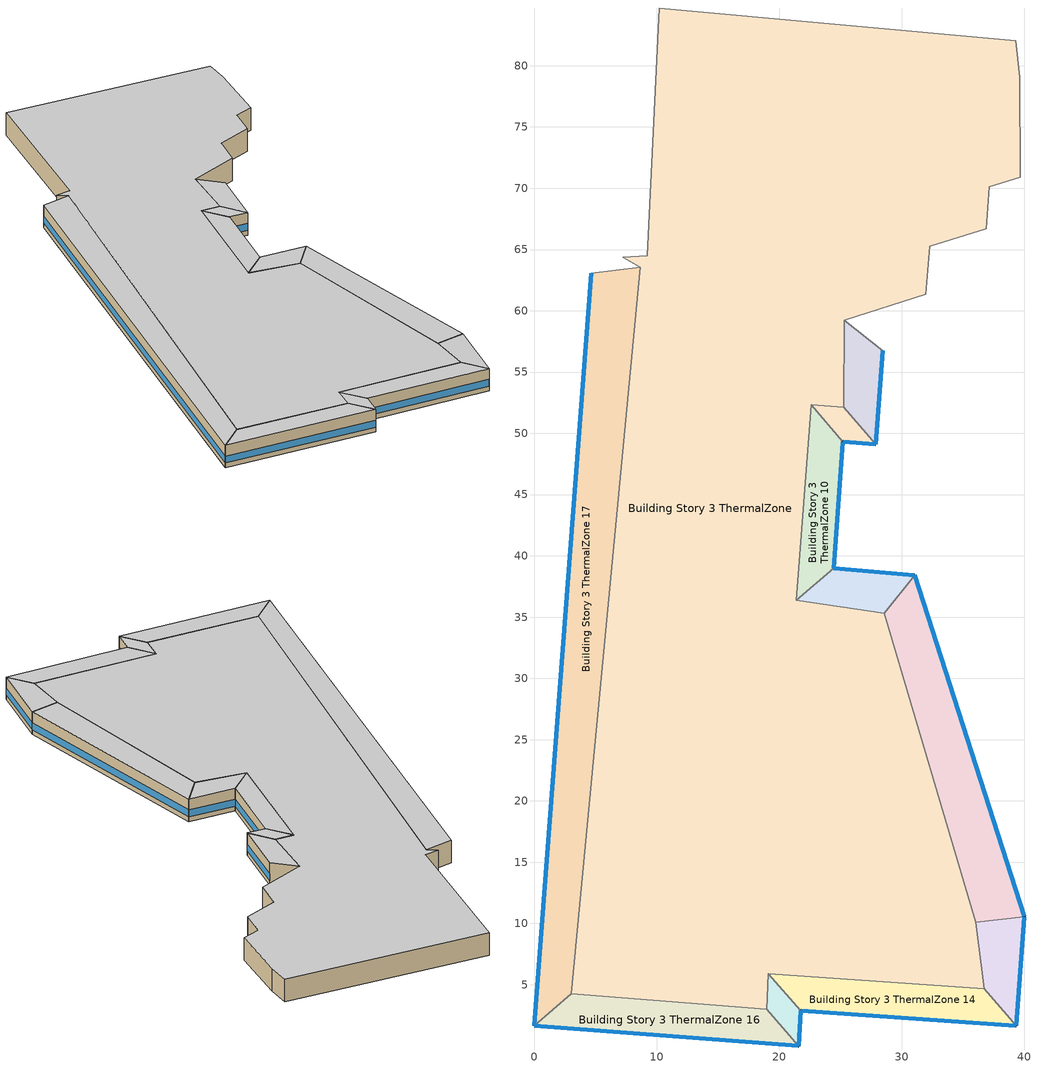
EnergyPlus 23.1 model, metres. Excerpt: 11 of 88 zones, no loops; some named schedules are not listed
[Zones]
Building Story 3 ThermalZone
 floor adiabatic (Typical Interior Ceiling): 39.31,82.04 39.65,79.04 39.66,70.91 37.15,70.13 36.89,66.68 32.3,65.25 31.96,61.36 25.33,59.23 25.29,52.13 22.6,52.35 21.41,36.38 28.58,35.3 36.05,10.08 36.74,4.69 19.13,5.89 18.97,3.01 3.04,4.27 8.66,63.55 7.24,64.37 9.26,64.5 10.23,84.71 z7.2
 wall adiabatic (Typical Interior Wall): 39.65,79.04 39.31,82.04 10.23,84.71 9.26,64.5 7.24,64.37 8.66,63.55 3.04,4.27 18.97,3.01 19.13,5.89 36.74,4.69 36.05,10.08 28.58,35.3 21.41,36.38 22.6,52.35 25.29,52.13 25.33,59.23 31.96,61.36 32.3,65.25 36.89,66.68 37.15,70.13 39.66,70.91 39.65,79.04 z7.2:10.8
 ceiling adiabatic (Typical Interior Ceiling): 10.23,84.71 9.26,64.5 7.24,64.37 8.66,63.55 3.04,4.27 18.97,3.01 19.13,5.89 36.74,4.69 36.05,10.08 28.58,35.3 21.41,36.38 22.6,52.35 25.29,52.13 25.33,59.23 31.96,61.36 32.3,65.25 36.89,66.68 37.15,70.13 39.66,70.91 39.65,79.04 39.31,82.04 z10.8
Building Story 3 ThermalZone 10
 floor adiabatic (Typical Interior Ceiling): 25.2,49.31 24.45,38.98 21.41,36.38 22.6,52.35 z7.2
 wall outside (Typical Insulated Steel Framed Exterior Wall R-12.99): 24.45,38.98 25.2,49.31 z7.2:10.8
 wall adiabatic (Typical Interior Wall): 25.2,49.31 22.6,52.35 21.41,36.38 24.45,38.98 z7.2:10.8
 window (U 0.55 SHGC 0.25): 24.45,39.01 25.2,49.29 z7.96:9.05
 ceiling adiabatic (Typical Interior Ceiling): 22.6,52.35 21.41,36.38 24.45,38.98 25.2,49.31 z10.8
Building Story 3 ThermalZone 11
 floor adiabatic (Typical Interior Ceiling): 24.45,38.98 31.07,38.43 28.58,35.3 21.41,36.38 z7.2
 wall outside (Typical Insulated Steel Framed Exterior Wall R-12.99): 31.07,38.43 24.45,38.98 z7.2:10.8
 wall adiabatic (Typical Interior Wall): 24.45,38.98 21.41,36.38 28.58,35.3 31.07,38.43 z7.2:10.8
 window (U 0.55 SHGC 0.25): 31.04,38.43 24.48,38.98 z7.96:9.05
 ceiling adiabatic (Typical Interior Ceiling): 21.41,36.38 28.58,35.3 31.07,38.43 24.45,38.98 z10.8
Building Story 3 ThermalZone 12
 floor adiabatic (Typical Interior Ceiling): 31.07,38.43 40.03,10.55 36.05,10.08 28.58,35.3 z7.2
 wall outside (Typical Insulated Steel Framed Exterior Wall R-12.99): 40.03,10.55 31.07,38.43 z7.2:10.8
 wall adiabatic (Typical Interior Wall): 31.07,38.43 28.58,35.3 36.05,10.08 40.03,10.55 z7.2:10.8
 window (U 0.55 SHGC 0.25): 40.02,10.57 31.07,38.4 z7.96:9.04
 ceiling adiabatic (Typical Interior Ceiling): 28.58,35.3 36.05,10.08 40.03,10.55 31.07,38.43 z10.8
Building Story 3 ThermalZone 13
 floor adiabatic (Typical Interior Ceiling): 40.03,10.55 39.36,1.67 36.74,4.69 36.05,10.08 z7.2
 wall outside (Typical Insulated Steel Framed Exterior Wall R-12.99): 39.36,1.67 40.03,10.55 z7.2:10.8
 wall adiabatic (Typical Interior Wall): 40.03,10.55 36.05,10.08 36.74,4.69 39.36,1.67 z7.2:10.8
 window (U 0.55 SHGC 0.25): 39.36,1.69 40.02,10.53 z7.96:9.05
 ceiling adiabatic (Typical Interior Ceiling): 36.05,10.08 36.74,4.69 39.36,1.67 40.03,10.55 z10.8
Building Story 3 ThermalZone 14
 floor adiabatic (Typical Interior Ceiling): 39.36,1.67 21.77,2.89 19.13,5.89 36.74,4.69 z7.2
 wall outside (Typical Insulated Steel Framed Exterior Wall R-12.99): 21.77,2.89 39.36,1.67 z7.2:10.8
 wall adiabatic (Typical Interior Wall): 39.36,1.67 36.74,4.69 19.13,5.89 21.77,2.89 z7.2:10.8
 window (U 0.55 SHGC 0.25): 21.8,2.89 39.33,1.67 z7.96:9.05
 ceiling adiabatic (Typical Interior Ceiling): 36.74,4.69 19.13,5.89 21.77,2.89 39.36,1.67 z10.8
Building Story 3 ThermalZone 15
 floor adiabatic (Typical Interior Ceiling): 21.77,2.89 21.6,0 18.97,3.01 19.13,5.89 z7.2
 wall outside (Typical Insulated Steel Framed Exterior Wall R-12.99): 21.6,0 21.77,2.89 z7.2:10.8
 wall adiabatic (Typical Interior Wall): 21.77,2.89 19.13,5.89 18.97,3.01 21.6,0 z7.2:10.8
 window (U 0.55 SHGC 0.25): 21.61,0.03 21.77,2.86 z7.96:9.06
 ceiling adiabatic (Typical Interior Ceiling): 19.13,5.89 18.97,3.01 21.6,0 21.77,2.89 z10.8
Building Story 3 ThermalZone 16
 floor adiabatic (Typical Interior Ceiling): 21.6,0 0,1.67 3.04,4.27 18.97,3.01 z7.2
 wall outside (Typical Insulated Steel Framed Exterior Wall R-12.99): 0,1.67 21.6,0 z7.2:10.8
 wall adiabatic (Typical Interior Wall): 21.6,0 18.97,3.01 3.04,4.27 0,1.67 z7.2:10.8
 window (U 0.55 SHGC 0.25): 0.03,1.66 21.58,0 z7.96:9.04
 ceiling adiabatic (Typical Interior Ceiling): 18.97,3.01 3.04,4.27 0,1.67 21.6,0 z10.8
Building Story 3 ThermalZone 17
 floor adiabatic (Typical Interior Ceiling): 0,1.67 4.69,63.08 8.66,63.55 3.04,4.27 z7.2
 wall outside (Typical Insulated Steel Framed Exterior Wall R-12.99): 4.69,63.08 0,1.67 z7.2:10.8
 wall adiabatic (Typical Interior Wall): 0,1.67 3.04,4.27 8.66,63.55 4.69,63.08 z7.2:10.8
 window (U 0.55 SHGC 0.25): 4.69,63.06 0,1.69 z7.96:9.04
 ceiling adiabatic (Typical Interior Ceiling): 3.04,4.27 8.66,63.55 4.69,63.08 0,1.67 z10.8
Building Story 3 ThermalZone 8
 floor adiabatic (Typical Interior Ceiling): 28.47,56.75 27.88,49.09 25.29,52.13 25.33,59.23 z7.2
 wall outside (Typical Insulated Steel Framed Exterior Wall R-12.99): 27.88,49.09 28.47,56.75 z7.2:10.8
 wall adiabatic (Typical Interior Wall): 28.47,56.75 25.33,59.23 25.29,52.13 27.88,49.09 z7.2:10.8
 window (U 0.55 SHGC 0.25): 27.89,49.11 28.47,56.73 z7.96:9.05
 ceiling adiabatic (Typical Interior Ceiling): 25.33,59.23 25.29,52.13 27.88,49.09 28.47,56.75 z10.8
Building Story 3 ThermalZone 9
 floor adiabatic (Typical Interior Ceiling): 27.88,49.09 25.2,49.31 22.6,52.35 25.29,52.13 z7.2
 wall outside (Typical Insulated Steel Framed Exterior Wall R-12.99): 25.2,49.31 27.88,49.09 z7.2:10.8
 wall adiabatic (Typical Interior Wall): 27.88,49.09 25.29,52.13 22.6,52.35 25.2,49.31 z7.2:10.8
 window (U 0.55 SHGC 0.25): 25.23,49.31 27.86,49.09 z7.96:9.06
 ceiling adiabatic (Typical Interior Ceiling): 25.29,52.13 22.6,52.35 25.2,49.31 27.88,49.09 z10.8
[Building]
bld_12: Terrain=City
[Site:Location]
Jack Northrop Fld H_CA_USA: Latitude {deg}=41.31356; Longitude {deg}=-105.585; Time Zone {hr}=-8; Elevation {m}=21
[Site:GroundTemperature:FCfactorMethod]
18.8, 14.3, 13.6, 13.2, 13.3, 12.6, 15.3, 15.6, 17.7, 19.4, 19.7, 18.5
[Site:WaterMainsTemperature]
Calculation Method=Correlation; Annual Average Outdoor Air Temperature {C}=8.96667; Maximum Difference In Monthly Average Outdoor Air Temperatures {deltaC}=26.2
[SizingPeriod:DesignDay] Day of Month=21; Dry-Bulb Temperature Range Modifier Type=DefaultMultipliers; Humidity Condition Type=Wetbulb; Barometric Pressure {Pa}=98769; Rain Indicator=No; Snow Indicator=No; Daylight Saving Time Indicator=No; Begin Environment Reset Mode=FullResetAtBeginEnvironment
Name | Month | Day Type | Maximum Dry-Bulb Temperature {C} | Daily Dry-Bulb Temperature Range {deltaC} | Wetbulb or DewPoint at Maximum Dry-Bulb {C} | Wind Speed {m/s} | Wind Direction {deg} | Solar Model Indicator | ASHRAE Clear Sky Optical Depth for Beam Irradiance (taub) | ASHRAE Clear Sky Optical Depth for Diffuse Irradiance (taud) | Sky Clearness
Buffalo Niagara Intl Ap Ann Clg .4% Condns DB=>MWB 1 | 7 | SummerDesignDay | 30.3 | 9.3 | 21.8 | 5.7 | 240 | ASHRAETau | 0.462 | 2.001
Buffalo Niagara Intl Ap Ann Clg .4% Condns WB=>MDB 1 | 7 | SummerDesignDay | 27.8 | 9.3 | 23.8 | 5.7 | 240 | ASHRAETau | 0.462 | 2.001
Buffalo Niagara Intl Ap Ann Htg 99.6% Condns DB 1 | 1 | WinterDesignDay | -16.3 | 0 | -16.3 | 5.1 | 270 | ASHRAEClearSky |  |  | 0
[Material] Thermal Absorptance=0.9; Solar Absorptance=0.7
Name | Roughness | Thickness {m} | Conductivity {W/m-K} | Density {kg/m3} | Specific Heat {J/kg-K} | Visible Absorptance
100mm Normalweight concrete floor | MediumRough | 0.1016 | 2.31045 | 2322 | 832.557 | 0.7
25mm Stucco | Smooth | 0.0254 | 0.72 | 1856 | 840 | 0.7
5/8 in. Gypsum Board | MediumSmooth | 0.0159 | 0.16 | 800 | 1090 | 0.7
G01 13mm gypsum board | Smooth | 0.0127 | 0.160031 | 800.001 | 1090.73 | 0.5
Std Wood 6inch 1; Std Wood 6inch 2 | MediumSmooth | 0.15 | 0.12 | 540 | 1210 | 0.7
[Material:NoMass] Roughness=Smooth; Thermal Absorptance=0.9; Solar Absorptance=0.7
Name | Thermal Resistance {m2-K/W} | Visible Absorptance
CP02 CARPET PAD | 0.21648 | 0.8
Typical Insulation R-10.81 | 1.90342 | 0.7
[WindowMaterial:Gas]
Gap_1_W_0_0032: Gas Type=Air; Thickness {m}=0.0032
[WindowMaterial:Glazing] Optical Data Type=SpectralAverage; Infrared Transmittance at Normal Incidence=0; Back Side Infrared Hemispherical Emissivity=0.84; Conductivity {W/m-K}=1; Dirt Correction Factor for Solar and Visible Transmittance=1; Solar Diffusing=No
Name | Thickness {m} | Solar Transmittance at Normal Incidence | Front Side Solar Reflectance at Normal Incidence | Back Side Solar Reflectance at Normal Incidence | Visible Transmittance at Normal Incidence | Front Side Visible Reflectance at Normal Incidence | Back Side Visible Reflectance at Normal Incidence | Front Side Infrared Hemispherical Emissivity
Glass_2022F_LayerAvg | 0.0039 | 0.355897 | 0.394095 | 0.265645 | 0.677694 | 0.042734 | 0.05547 | 0.046
Glass_2175_LayerAvg | 0.0086 | 0.167758 | 0.217606 | 0.437978 | 0.416044 | 0.078729 | 0.10654 | 0.84
[Construction]
InteriorFurnishings 1: Std Wood 6inch 1
InteriorFurnishings 2: Std Wood 6inch 2
Typical Insulated Steel Framed Exterior Wall R-12.99: 25mm Stucco, 5/8 in. Gypsum Board, Typical Insulation R-10.81, 5/8 in. Gypsum Board
Typical Interior Ceiling: CP02 CARPET PAD, 100mm Normalweight concrete floor
Typical Interior Wall: G01 13mm gypsum board, G01 13mm gypsum board
U 0.55 SHGC 0.25: Glass_2175_LayerAvg, Gap_1_W_0_0032, Glass_2022F_LayerAvg
[Zone] Multiplier=1; Part of Total Floor Area=Yes
Building Story 3 ThermalZone; Building Story 3 ThermalZone 10; Building Story 3 ThermalZone 11; Building Story 3 ThermalZone 12; Building Story 3 ThermalZone 13; Building Story 3 ThermalZone 14; Building Story 3 ThermalZone 15; Building Story 3 ThermalZone 16; Building Story 3 ThermalZone 17; Building Story 3 ThermalZone 8; Building Story 3 ThermalZone 9
[Space] Space Type=Story Mid2 Blended Space Type
Name | Zone
Building Story 3 Space | Building Story 3 ThermalZone
Building Story 3 Space 10 | Building Story 3 ThermalZone 10
Building Story 3 Space 11 | Building Story 3 ThermalZone 11
Building Story 3 Space 12 | Building Story 3 ThermalZone 12
Building Story 3 Space 13 | Building Story 3 ThermalZone 13
Building Story 3 Space 14 | Building Story 3 ThermalZone 14
Building Story 3 Space 15 | Building Story 3 ThermalZone 15
Building Story 3 Space 16 | Building Story 3 ThermalZone 16
Building Story 3 Space 17 | Building Story 3 ThermalZone 17
Building Story 3 Space 8 | Building Story 3 ThermalZone 8
Building Story 3 Space 9 | Building Story 3 ThermalZone 9
[SpaceList]
Story Mid2 Blended Space Type: Building Story 3 Space 5, Building Story 3 Space 9, Building Story 3 Space 16, Building Story 3 Space 17, Building Story 3 Space 18, Building Story 3 Space 14, Building Story 3 Space 20, Building Story 3 Space 1, Building Story 3 Space 7, Building Story 3 Space 11, Building Story 3 Space 12, Building Story 3 Space 4, Building Story 3 Space 6, Building Story 3 Space 21, Building Story 3 Space 15, Building Story 3 Space 8, Building Story 3 Space 13, Building Story 3 Space 10, Building Story 3 Space 3, Building Story 3 Space 2, Building Story 3 Space, Building Story 3 Space 19
[InternalMass]
Name | Construction | Zone or ZoneList | Space or SpaceList | Surface Area {m2}
Building Story 3 Space 9 Office WholeBuilding - Lg Office A  - Story Mid2 Mass; Building Story 3 Space 9 Office WholeBuilding - Lg Office C  - Story Mid2 Mass | InteriorFurnishings 1 | Building Story 3 ThermalZone 9 | Building Story 3 Space 9 | 0.789568
Building Story 3 Space 16 Office WholeBuilding - Lg Office A  - Story Mid2 Mass; Building Story 3 Space 16 Office WholeBuilding - Lg Office C  - Story Mid2 Mass | InteriorFurnishings 1 | Building Story 3 ThermalZone 16 | Building Story 3 Space 16 | 5.5155
Building Story 3 Space 17 Office WholeBuilding - Lg Office A  - Story Mid2 Mass; Building Story 3 Space 17 Office WholeBuilding - Lg Office C  - Story Mid2 Mass | InteriorFurnishings 1 | Building Story 3 ThermalZone 17 | Building Story 3 Space 17 | 21.1814
Building Story 3 Space 14 Office WholeBuilding - Lg Office A  - Story Mid2 Mass; Building Story 3 Space 14 Office WholeBuilding - Lg Office C  - Story Mid2 Mass | InteriorFurnishings 1 | Building Story 3 ThermalZone 14 | Building Story 3 Space 14 | 5.18782
Building Story 3 Space 11 Office WholeBuilding - Lg Office A  - Story Mid2 Mass; Building Story 3 Space 11 Office WholeBuilding - Lg Office C  - Story Mid2 Mass | InteriorFurnishings 1 | Building Story 3 ThermalZone 11 | Building Story 3 Space 11 | 2.29045
Building Story 3 Space 12 Office WholeBuilding - Lg Office A  - Story Mid2 Mass; Building Story 3 Space 12 Office WholeBuilding - Lg Office C  - Story Mid2 Mass | InteriorFurnishings 1 | Building Story 3 ThermalZone 12 | Building Story 3 Space 12 | 10.4644
Building Story 3 Space 15 Office WholeBuilding - Lg Office A  - Story Mid2 Mass; Building Story 3 Space 15 Office WholeBuilding - Lg Office C  - Story Mid2 Mass | InteriorFurnishings 1 | Building Story 3 ThermalZone 15 | Building Story 3 Space 15 | 0.841613
Building Story 3 Space 8 Office WholeBuilding - Lg Office A  - Story Mid2 Mass; Building Story 3 Space 8 Office WholeBuilding - Lg Office C  - Story Mid2 Mass | InteriorFurnishings 1 | Building Story 3 ThermalZone 8 | Building Story 3 Space 8 | 2.292
Building Story 3 Space 13 Office WholeBuilding - Lg Office A  - Story Mid2 Mass; Building Story 3 Space 13 Office WholeBuilding - Lg Office C  - Story Mid2 Mass | InteriorFurnishings 1 | Building Story 3 ThermalZone 13 | Building Story 3 Space 13 | 2.44557
Building Story 3 Space 10 Office WholeBuilding - Lg Office A  - Story Mid2 Mass; Building Story 3 Space 10 Office WholeBuilding - Lg Office C  - Story Mid2 Mass | InteriorFurnishings 1 | Building Story 3 ThermalZone 10 | Building Story 3 Space 10 | 3.88116
Building Story 3 Space Office WholeBuilding - Lg Office A  - Story Mid2 Mass; Building Story 3 Space Office WholeBuilding - Lg Office C  - Story Mid2 Mass | InteriorFurnishings 1 | Building Story 3 ThermalZone | Building Story 3 Space | 199.819
Building Story 3 Space 9 Office WholeBuilding - Lg Office A end_a - Story Mid2 Mass; Building Story 3 Space 9 Office WholeBuilding - Lg Office C end_a - Story Mid2 Mass | InteriorFurnishings 1 | Building Story 3 ThermalZone 9 | Building Story 3 Space 9 | 0.115641
Building Story 3 Space 16 Office WholeBuilding - Lg Office A end_a - Story Mid2 Mass; Building Story 3 Space 16 Office WholeBuilding - Lg Office C end_a - Story Mid2 Mass | InteriorFurnishings 1 | Building Story 3 ThermalZone 16 | Building Story 3 Space 16 | 0.807808
Building Story 3 Space 17 Office WholeBuilding - Lg Office A end_a - Story Mid2 Mass; Building Story 3 Space 17 Office WholeBuilding - Lg Office C end_a - Story Mid2 Mass | InteriorFurnishings 1 | Building Story 3 ThermalZone 17 | Building Story 3 Space 17 | 3.10225
Building Story 3 Space 14 Office WholeBuilding - Lg Office A end_a - Story Mid2 Mass; Building Story 3 Space 14 Office WholeBuilding - Lg Office C end_a - Story Mid2 Mass | InteriorFurnishings 1 | Building Story 3 ThermalZone 14 | Building Story 3 Space 14 | 0.759816
Building Story 3 Space 11 Office WholeBuilding - Lg Office A end_a - Story Mid2 Mass; Building Story 3 Space 11 Office WholeBuilding - Lg Office C end_a - Story Mid2 Mass | InteriorFurnishings 1 | Building Story 3 ThermalZone 11 | Building Story 3 Space 11 | 0.335462
Building Story 3 Space 12 Office WholeBuilding - Lg Office A end_a - Story Mid2 Mass; Building Story 3 Space 12 Office WholeBuilding - Lg Office C end_a - Story Mid2 Mass | InteriorFurnishings 1 | Building Story 3 ThermalZone 12 | Building Story 3 Space 12 | 1.53263
Building Story 3 Space 15 Office WholeBuilding - Lg Office A end_a - Story Mid2 Mass; Building Story 3 Space 15 Office WholeBuilding - Lg Office C end_a - Story Mid2 Mass | InteriorFurnishings 1 | Building Story 3 ThermalZone 15 | Building Story 3 Space 15 | 0.123264
Building Story 3 Space 8 Office WholeBuilding - Lg Office A end_a - Story Mid2 Mass; Building Story 3 Space 8 Office WholeBuilding - Lg Office C end_a - Story Mid2 Mass | InteriorFurnishings 1 | Building Story 3 ThermalZone 8 | Building Story 3 Space 8 | 0.335689
Building Story 3 Space 13 Office WholeBuilding - Lg Office A end_a - Story Mid2 Mass; Building Story 3 Space 13 Office WholeBuilding - Lg Office C end_a - Story Mid2 Mass | InteriorFurnishings 1 | Building Story 3 ThermalZone 13 | Building Story 3 Space 13 | 0.358182
Building Story 3 Space 10 Office WholeBuilding - Lg Office A end_a - Story Mid2 Mass; Building Story 3 Space 10 Office WholeBuilding - Lg Office C end_a - Story Mid2 Mass | InteriorFurnishings 1 | Building Story 3 ThermalZone 10 | Building Story 3 Space 10 | 0.56844
Building Story 3 Space Office WholeBuilding - Lg Office A end_a - Story Mid2 Mass; Building Story 3 Space Office WholeBuilding - Lg Office C end_a - Story Mid2 Mass | InteriorFurnishings 1 | Building Story 3 ThermalZone | Building Story 3 Space | 29.2657
Building Story 3 Space 9 Office WholeBuilding - Lg Office B  - Story Mid2 Mass | InteriorFurnishings 1 | Building Story 3 ThermalZone 9 | Building Story 3 Space 9 | 5.80606
Building Story 3 Space 16 Office WholeBuilding - Lg Office B  - Story Mid2 Mass | InteriorFurnishings 1 | Building Story 3 ThermalZone 16 | Building Story 3 Space 16 | 40.5581
Building Story 3 Space 17 Office WholeBuilding - Lg Office B  - Story Mid2 Mass | InteriorFurnishings 1 | Building Story 3 ThermalZone 17 | Building Story 3 Space 17 | 155.757
Building Story 3 Space 14 Office WholeBuilding - Lg Office B  - Story Mid2 Mass | InteriorFurnishings 1 | Building Story 3 ThermalZone 14 | Building Story 3 Space 14 | 38.1485
Building Story 3 Space 11 Office WholeBuilding - Lg Office B  - Story Mid2 Mass | InteriorFurnishings 1 | Building Story 3 ThermalZone 11 | Building Story 3 Space 11 | 16.8427
Building Story 3 Space 12 Office WholeBuilding - Lg Office B  - Story Mid2 Mass | InteriorFurnishings 1 | Building Story 3 ThermalZone 12 | Building Story 3 Space 12 | 76.9496
Building Story 3 Space 15 Office WholeBuilding - Lg Office B  - Story Mid2 Mass | InteriorFurnishings 1 | Building Story 3 ThermalZone 15 | Building Story 3 Space 15 | 6.18878
Building Story 3 Space 8 Office WholeBuilding - Lg Office B  - Story Mid2 Mass | InteriorFurnishings 1 | Building Story 3 ThermalZone 8 | Building Story 3 Space 8 | 16.8541
Building Story 3 Space 13 Office WholeBuilding - Lg Office B  - Story Mid2 Mass | InteriorFurnishings 1 | Building Story 3 ThermalZone 13 | Building Story 3 Space 13 | 17.9834
Building Story 3 Space 10 Office WholeBuilding - Lg Office B  - Story Mid2 Mass | InteriorFurnishings 1 | Building Story 3 ThermalZone 10 | Building Story 3 Space 10 | 28.54
Building Story 3 Space Office WholeBuilding - Lg Office B  - Story Mid2 Mass | InteriorFurnishings 1 | Building Story 3 ThermalZone | Building Story 3 Space | 1469.36
Building Story 3 Space 9 Office WholeBuilding - Lg Office B end_a - Story Mid2 Mass | InteriorFurnishings 1 | Building Story 3 ThermalZone 9 | Building Story 3 Space 9 | 0.850365
Building Story 3 Space 16 Office WholeBuilding - Lg Office B end_a - Story Mid2 Mass | InteriorFurnishings 1 | Building Story 3 ThermalZone 16 | Building Story 3 Space 16 | 5.9402
Building Story 3 Space 17 Office WholeBuilding - Lg Office B end_a - Story Mid2 Mass | InteriorFurnishings 1 | Building Story 3 ThermalZone 17 | Building Story 3 Space 17 | 22.8123
Building Story 3 Space 14 Office WholeBuilding - Lg Office B end_a - Story Mid2 Mass | InteriorFurnishings 1 | Building Story 3 ThermalZone 14 | Building Story 3 Space 14 | 5.58728
Building Story 3 Space 11 Office WholeBuilding - Lg Office B end_a - Story Mid2 Mass | InteriorFurnishings 1 | Building Story 3 ThermalZone 11 | Building Story 3 Space 11 | 2.46681
Building Story 3 Space 12 Office WholeBuilding - Lg Office B end_a - Story Mid2 Mass | InteriorFurnishings 1 | Building Story 3 ThermalZone 12 | Building Story 3 Space 12 | 11.2702
Building Story 3 Space 15 Office WholeBuilding - Lg Office B end_a - Story Mid2 Mass | InteriorFurnishings 1 | Building Story 3 ThermalZone 15 | Building Story 3 Space 15 | 0.906418
Building Story 3 Space 8 Office WholeBuilding - Lg Office B end_a - Story Mid2 Mass | InteriorFurnishings 1 | Building Story 3 ThermalZone 8 | Building Story 3 Space 8 | 2.46848
Building Story 3 Space 13 Office WholeBuilding - Lg Office B end_a - Story Mid2 Mass | InteriorFurnishings 1 | Building Story 3 ThermalZone 13 | Building Story 3 Space 13 | 2.63388
Building Story 3 Space 10 Office WholeBuilding - Lg Office B end_a - Story Mid2 Mass | InteriorFurnishings 1 | Building Story 3 ThermalZone 10 | Building Story 3 Space 10 | 4.18001
Building Story 3 Space Office WholeBuilding - Lg Office B end_a - Story Mid2 Mass | InteriorFurnishings 1 | Building Story 3 ThermalZone | Building Story 3 Space | 215.205
Building Story 3 Space 9 SecondarySchool Classroom A  - Story Mid2 Mass; Building Story 3 Space 9 SecondarySchool Classroom C  - Story Mid2 Mass | InteriorFurnishings 1 | Building Story 3 ThermalZone 9 | Building Story 3 Space 9 | 1.65019
Building Story 3 Space 16 SecondarySchool Classroom A  - Story Mid2 Mass; Building Story 3 Space 16 SecondarySchool Classroom C  - Story Mid2 Mass | InteriorFurnishings 1 | Building Story 3 ThermalZone 16 | Building Story 3 Space 16 | 11.5273
Building Story 3 Space 17 SecondarySchool Classroom A  - Story Mid2 Mass; Building Story 3 Space 17 SecondarySchool Classroom C  - Story Mid2 Mass | InteriorFurnishings 1 | Building Story 3 ThermalZone 17 | Building Story 3 Space 17 | 44.2688
Building Story 3 Space 14 SecondarySchool Classroom A  - Story Mid2 Mass; Building Story 3 Space 14 SecondarySchool Classroom C  - Story Mid2 Mass | InteriorFurnishings 1 | Building Story 3 ThermalZone 14 | Building Story 3 Space 14 | 10.8425
Building Story 3 Space 11 SecondarySchool Classroom A  - Story Mid2 Mass; Building Story 3 Space 11 SecondarySchool Classroom C  - Story Mid2 Mass | InteriorFurnishings 1 | Building Story 3 ThermalZone 11 | Building Story 3 Space 11 | 4.78701
Building Story 3 Space 12 SecondarySchool Classroom A  - Story Mid2 Mass; Building Story 3 Space 12 SecondarySchool Classroom C  - Story Mid2 Mass | InteriorFurnishings 1 | Building Story 3 ThermalZone 12 | Building Story 3 Space 12 | 21.8705
Building Story 3 Space 15 SecondarySchool Classroom A  - Story Mid2 Mass; Building Story 3 Space 15 SecondarySchool Classroom C  - Story Mid2 Mass | InteriorFurnishings 1 | Building Story 3 ThermalZone 15 | Building Story 3 Space 15 | 1.75896
Building Story 3 Space 8 SecondarySchool Classroom A  - Story Mid2 Mass; Building Story 3 Space 8 SecondarySchool Classroom C  - Story Mid2 Mass | InteriorFurnishings 1 | Building Story 3 ThermalZone 8 | Building Story 3 Space 8 | 4.79025
Building Story 3 Space 13 SecondarySchool Classroom A  - Story Mid2 Mass; Building Story 3 Space 13 SecondarySchool Classroom C  - Story Mid2 Mass | InteriorFurnishings 1 | Building Story 3 ThermalZone 13 | Building Story 3 Space 13 | 5.11121
Building Story 3 Space 10 SecondarySchool Classroom A  - Story Mid2 Mass; Building Story 3 Space 10 SecondarySchool Classroom C  - Story Mid2 Mass | InteriorFurnishings 1 | Building Story 3 ThermalZone 10 | Building Story 3 Space 10 | 8.11157
Building Story 3 Space SecondarySchool Classroom A  - Story Mid2 Mass; Building Story 3 Space SecondarySchool Classroom C  - Story Mid2 Mass | InteriorFurnishings 1 | Building Story 3 ThermalZone | Building Story 3 Space | 417.619
Building Story 3 Space 9 SecondarySchool Classroom A end_b - Story Mid2 Mass; Building Story 3 Space 9 SecondarySchool Classroom C end_b - Story Mid2 Mass | InteriorFurnishings 1 | Building Story 3 ThermalZone 9 | Building Story 3 Space 9 | 0.317193
Building Story 3 Space 16 SecondarySchool Classroom A end_b - Story Mid2 Mass; Building Story 3 Space 16 SecondarySchool Classroom C end_b - Story Mid2 Mass | InteriorFurnishings 1 | Building Story 3 ThermalZone 16 | Building Story 3 Space 16 | 2.21574
Building Story 3 Space 17 SecondarySchool Classroom A end_b - Story Mid2 Mass; Building Story 3 Space 17 SecondarySchool Classroom C end_b - Story Mid2 Mass | InteriorFurnishings 1 | Building Story 3 ThermalZone 17 | Building Story 3 Space 17 | 8.50918
Building Story 3 Space 14 SecondarySchool Classroom A end_b - Story Mid2 Mass; Building Story 3 Space 14 SecondarySchool Classroom C end_b - Story Mid2 Mass | InteriorFurnishings 1 | Building Story 3 ThermalZone 14 | Building Story 3 Space 14 | 2.0841
Building Story 3 Space 11 SecondarySchool Classroom A end_b - Story Mid2 Mass; Building Story 3 Space 11 SecondarySchool Classroom C end_b - Story Mid2 Mass | InteriorFurnishings 1 | Building Story 3 ThermalZone 11 | Building Story 3 Space 11 | 0.92014
Building Story 3 Space 12 SecondarySchool Classroom A end_b - Story Mid2 Mass; Building Story 3 Space 12 SecondarySchool Classroom C end_b - Story Mid2 Mass | InteriorFurnishings 1 | Building Story 3 ThermalZone 12 | Building Story 3 Space 12 | 4.20386
Building Story 3 Space 15 SecondarySchool Classroom A end_b - Story Mid2 Mass; Building Story 3 Space 15 SecondarySchool Classroom C end_b - Story Mid2 Mass | InteriorFurnishings 1 | Building Story 3 ThermalZone 15 | Building Story 3 Space 15 | 0.338101
Building Story 3 Space 8 SecondarySchool Classroom A end_b - Story Mid2 Mass; Building Story 3 Space 8 SecondarySchool Classroom C end_b - Story Mid2 Mass | InteriorFurnishings 1 | Building Story 3 ThermalZone 8 | Building Story 3 Space 8 | 0.920764
Building Story 3 Space 13 SecondarySchool Classroom A end_b - Story Mid2 Mass; Building Story 3 Space 13 SecondarySchool Classroom C end_b - Story Mid2 Mass | InteriorFurnishings 1 | Building Story 3 ThermalZone 13 | Building Story 3 Space 13 | 0.982458
Building Story 3 Space 10 SecondarySchool Classroom A end_b - Story Mid2 Mass; Building Story 3 Space 10 SecondarySchool Classroom C end_b - Story Mid2 Mass | InteriorFurnishings 1 | Building Story 3 ThermalZone 10 | Building Story 3 Space 10 | 1.55918
Building Story 3 Space SecondarySchool Classroom A end_b - Story Mid2 Mass; Building Story 3 Space SecondarySchool Classroom C end_b - Story Mid2 Mass | InteriorFurnishings 1 | Building Story 3 ThermalZone | Building Story 3 Space | 80.2731
Building Story 3 Space 9 SecondarySchool Corridor B  - Story Mid2 Mass | InteriorFurnishings 1 | Building Story 3 ThermalZone 9 | Building Story 3 Space 9 | 2.32687
Building Story 3 Space 16 SecondarySchool Corridor B  - Story Mid2 Mass | InteriorFurnishings 1 | Building Story 3 ThermalZone 16 | Building Story 3 Space 16 | 16.2543
Building Story 3 Space 17 SecondarySchool Corridor B  - Story Mid2 Mass | InteriorFurnishings 1 | Building Story 3 ThermalZone 17 | Building Story 3 Space 17 | 62.4218
Building Story 3 Space 14 SecondarySchool Corridor B  - Story Mid2 Mass | InteriorFurnishings 1 | Building Story 3 ThermalZone 14 | Building Story 3 Space 14 | 15.2886
Building Story 3 Space 11 SecondarySchool Corridor B  - Story Mid2 Mass | InteriorFurnishings 1 | Building Story 3 ThermalZone 11 | Building Story 3 Space 11 | 6.74998
Building Story 3 Space 12 SecondarySchool Corridor B  - Story Mid2 Mass | InteriorFurnishings 1 | Building Story 3 ThermalZone 12 | Building Story 3 Space 12 | 30.8387
Building Story 3 Space 15 SecondarySchool Corridor B  - Story Mid2 Mass | InteriorFurnishings 1 | Building Story 3 ThermalZone 15 | Building Story 3 Space 15 | 2.48025
Building Story 3 Space 8 SecondarySchool Corridor B  - Story Mid2 Mass | InteriorFurnishings 1 | Building Story 3 ThermalZone 8 | Building Story 3 Space 8 | 6.75455
Building Story 3 Space 13 SecondarySchool Corridor B  - Story Mid2 Mass | InteriorFurnishings 1 | Building Story 3 ThermalZone 13 | Building Story 3 Space 13 | 7.20713
Building Story 3 Space 10 SecondarySchool Corridor B  - Story Mid2 Mass | InteriorFurnishings 1 | Building Story 3 ThermalZone 10 | Building Story 3 Space 10 | 11.4378
Building Story 3 Space SecondarySchool Corridor B  - Story Mid2 Mass | InteriorFurnishings 1 | Building Story 3 ThermalZone | Building Story 3 Space | 588.868
Building Story 3 Space 9 SecondarySchool Corridor B end_b - Story Mid2 Mass | InteriorFurnishings 1 | Building Story 3 ThermalZone 9 | Building Story 3 Space 9 | 0.447262
Building Story 3 Space 16 SecondarySchool Corridor B end_b - Story Mid2 Mass | InteriorFurnishings 1 | Building Story 3 ThermalZone 16 | Building Story 3 Space 16 | 3.12433
Building Story 3 Space 17 SecondarySchool Corridor B end_b - Story Mid2 Mass | InteriorFurnishings 1 | Building Story 3 ThermalZone 17 | Building Story 3 Space 17 | 11.9985
Building Story 3 Space 14 SecondarySchool Corridor B end_b - Story Mid2 Mass | InteriorFurnishings 1 | Building Story 3 ThermalZone 14 | Building Story 3 Space 14 | 2.93871
Building Story 3 Space 11 SecondarySchool Corridor B end_b - Story Mid2 Mass | InteriorFurnishings 1 | Building Story 3 ThermalZone 11 | Building Story 3 Space 11 | 1.29745
Building Story 3 Space 12 SecondarySchool Corridor B end_b - Story Mid2 Mass | InteriorFurnishings 1 | Building Story 3 ThermalZone 12 | Building Story 3 Space 12 | 5.9277
Building Story 3 Space 15 SecondarySchool Corridor B end_b - Story Mid2 Mass | InteriorFurnishings 1 | Building Story 3 ThermalZone 15 | Building Story 3 Space 15 | 0.476743
Building Story 3 Space 8 SecondarySchool Corridor B end_b - Story Mid2 Mass | InteriorFurnishings 1 | Building Story 3 ThermalZone 8 | Building Story 3 Space 8 | 1.29833
Building Story 3 Space 13 SecondarySchool Corridor B end_b - Story Mid2 Mass | InteriorFurnishings 1 | Building Story 3 ThermalZone 13 | Building Story 3 Space 13 | 1.38533
Building Story 3 Space 10 SecondarySchool Corridor B end_b - Story Mid2 Mass | InteriorFurnishings 1 | Building Story 3 ThermalZone 10 | Building Story 3 Space 10 | 2.19854
Building Story 3 Space SecondarySchool Corridor B end_b - Story Mid2 Mass | InteriorFurnishings 1 | Building Story 3 ThermalZone | Building Story 3 Space | 113.19
Building Story 3 Space Mass | InteriorFurnishings 2 | Building Story 3 ThermalZone | Building Story 3 Space | 3840.58
Building Story 3 Space 10 Mass | InteriorFurnishings 2 | Building Story 3 ThermalZone 10 | Building Story 3 Space 10 | 74.597
Building Story 3 Space 11 Mass | InteriorFurnishings 2 | Building Story 3 ThermalZone 11 | Building Story 3 Space 11 | 44.0231
Building Story 3 Space 12 Mass | InteriorFurnishings 2 | Building Story 3 ThermalZone 12 | Building Story 3 Space 12 | 201.129
Building Story 3 Space 13 Mass | InteriorFurnishings 2 | Building Story 3 ThermalZone 13 | Building Story 3 Space 13 | 47.0046
Building Story 3 Space 14 Mass | InteriorFurnishings 2 | Building Story 3 ThermalZone 14 | Building Story 3 Space 14 | 99.7115
Building Story 3 Space 15 Mass | InteriorFurnishings 2 | Building Story 3 ThermalZone 15 | Building Story 3 Space 15 | 16.1761
Building Story 3 Space 16 Mass | InteriorFurnishings 2 | Building Story 3 ThermalZone 16 | Building Story 3 Space 16 | 106.01
Building Story 3 Space 17 Mass | InteriorFurnishings 2 | Building Story 3 ThermalZone 17 | Building Story 3 Space 17 | 407.112
Building Story 3 Space 8 Mass | InteriorFurnishings 2 | Building Story 3 ThermalZone 8 | Building Story 3 Space 8 | 44.0529
Building Story 3 Space 9 Mass | InteriorFurnishings 2 | Building Story 3 ThermalZone 9 | Building Story 3 Space 9 | 15.1757
[Lights] Zone or ZoneList or Space or SpaceList=Story Mid2 Blended Space Type; Design Level Calculation Method=Watts/Area; Return Air Fraction=0; Fraction Visible=0.2; Fraction Replaceable=1
Name | Schedule | Watts per Zone Floor Area {W/m2} | Fraction Radiant
Office WholeBuilding - Lg Office Lights 1 | OfficeLarge BLDG_LIGHT_SCH_2013 | 4.92443 | 0.7
SecondarySchool Classroom Lights 2 | SchoolSecondary BLDG_LIGHT_CLASSROOM_SCH_2013 | 3.46067 | 0.37
SecondarySchool Corridor Lights 2 | SchoolSecondary BLDG_LIGHT_CORRIDOR_SCH_2013 | 1.29865 | 0.37
[People] Zone or ZoneList or Space or SpaceList=Story Mid2 Blended Space Type; Number of People Calculation Method=People/Area; Fraction Radiant=0.3; Enable ASHRAE 55 Comfort Warnings=Yes; Mean Radiant Temperature Calculation Type=ZoneAveraged; Work Efficiency Schedule=Work Efficiency Schedule; Clothing Insulation Schedule=Clothing Schedule; Air Velocity Schedule=Air Velocity Schedule; Thermal Comfort Model 1 Type=Fanger
Name | Number of People Schedule | People per Floor Area {person/m2} | Activity Level Schedule
Office WholeBuilding - Lg Office People 1 | OfficeLarge BLDG_OCC_SCH | 0.030027 | OfficeLarge ACTIVITY_SCH
SecondarySchool Classroom People 2 | SchoolSecondary BLDG_OCC_SCH | 0.0976802 | SchoolSecondary ACTIVITY_SCH
[ElectricEquipment] Zone or ZoneList or Space or SpaceList=Story Mid2 Blended Space Type; Design Level Calculation Method=Watts/Area; Fraction Latent=0; Fraction Radiant=0.5; Fraction Lost=0
Name | Schedule | Watts per Zone Floor Area {W/m2}
Office WholeBuilding - Lg Office Elec Equip 1 | OfficeLarge BLDG_EQUIP_SCH | 4.50246
SecondarySchool Classroom Elec Equip 2 | SchoolSecondary BLDG_EQUIP_SCH_2013 | 2.59271
SecondarySchool Corridor Elec Equip 2 | SchoolSecondary BLDG_EQUIP_SCH_2013 | 0.728029
[ZoneInfiltration:DesignFlowRate] Zone or ZoneList or Space or SpaceList=Story Mid2 Blended Space Type; Schedule=Always On Discrete; Design Flow Rate Calculation Method=Flow/ExteriorArea; Constant Term Coefficient=0; Temperature Term Coefficient=0; Velocity Term Coefficient=0.224; Velocity Squared Term Coefficient=0
Name | Flow Rate per Exterior Surface Area {m3/s-m2}
Office WholeBuilding - Lg Office A  - Story Mid2 Infiltration; Office WholeBuilding - Lg Office C  - Story Mid2 Infiltration | 8.31541e-05
Office WholeBuilding - Lg Office A end_a - Story Mid2 Infiltration; Office WholeBuilding - Lg Office C end_a - Story Mid2 Infiltration | 2.43577e-05
Office WholeBuilding - Lg Office B end_a - Story Mid2 Infiltration | 8.95569e-05
SecondarySchool Classroom A  - Story Mid2 Infiltration; SecondarySchool Classroom C  - Story Mid2 Infiltration | 6.33602e-05
SecondarySchool Classroom A end_b - Story Mid2 Infiltration; SecondarySchool Classroom C end_b - Story Mid2 Infiltration | 4.55843e-05
SecondarySchool Corridor B end_b - Story Mid2 Infiltration | 4.71038e-05
[Daylighting:Controls] Lighting Control Type=Stepped; Minimum Input Power Fraction for Continuous or ContinuousOff Dimming Control=0.3; Minimum Light Output Fraction for Continuous or ContinuousOff Dimming Control=0.2; Number of Stepped Control Steps=3; Probability Lighting will be Reset When Needed in Manual Stepped Control=1; Glare Calculation Azimuth Angle of View Direction Clockwise from Zone y-Axis {deg}=-0; Maximum Allowable Discomfort Glare Index=22; Illuminance Setpoint at Reference Point 1 {lux}=377; Illuminance Setpoint at Reference Point 2 {lux}=377
Name | Zone or Space | Glare Calculation Daylighting Reference Point | Daylighting Reference Point 1 | Fraction of Lights Controlled by Reference Point 1 | Daylighting Reference Point 2 | Fraction of Lights Controlled by Reference Point 2
Building Story 3 ThermalZone 10 DaylightingControls | Building Story 3 ThermalZone 10 | Building Story 3 Space 10 Daylt Sensor 1 | Building Story 3 Space 10 Daylt Sensor 1 | 0.395 | Building Story 3 Space 10 Daylt Sensor 2 | 0.102
Building Story 3 ThermalZone 12 DaylightingControls | Building Story 3 ThermalZone 12 | Building Story 3 Space 12 Daylt Sensor 1 | Building Story 3 Space 12 Daylt Sensor 1 | 0.355 | Building Story 3 Space 12 Daylt Sensor 2 | 0.149
Building Story 3 ThermalZone 14 DaylightingControls | Building Story 3 ThermalZone 14 | Building Story 3 Space 14 Daylt Sensor 1 | Building Story 3 Space 14 Daylt Sensor 1 | 0.438 | Building Story 3 Space 14 Daylt Sensor 2 | 0.102
Building Story 3 ThermalZone 16 DaylightingControls | Building Story 3 ThermalZone 16 | Building Story 3 Space 16 Daylt Sensor 1 | Building Story 3 Space 16 Daylt Sensor 1 | 0.469 | Building Story 3 Space 16 Daylt Sensor 2 | 0.099
Building Story 3 ThermalZone 17 DaylightingControls | Building Story 3 ThermalZone 17 | Building Story 3 Space 17 Daylt Sensor 1 | Building Story 3 Space 17 Daylt Sensor 1 | 0.375 | Building Story 3 Space 17 Daylt Sensor 2 | 0.141
[Exterior:Lights] Control Option=AstronomicalClock
Name | Schedule | Design Level {W}
Building Facades | Schedule Ruleset 1 | 1052.27
Main Entries | Schedule Ruleset 2 | 283.459
Other Doors | Schedule Ruleset 2 | 630.697
Parking Areas and Drives | Schedule Ruleset 2 | 11280.9
[Schedule:Day:Interval]
OfficeLarge BLDG_LIGHT_SCH_2013 Wkdy Day: No, 05:00, 0.05, 06:00, 0.1, 07:00, 0.0905601, 08:00, 0.27168, 17:00, 0.815041, 18:00, 0.452801, 20:00, 0.27168, 22:00, 0.18112, 23:00, 0.0905601, 24:00, 0.0452801
OfficeLarge BLDG_LIGHT_SCH_2013 Sat Day: No, 06:00, 0.05, 08:00, 0.0905601, 12:00, 0.27168, 17:00, 0.13584, 19:00, 0.0452801, 24:00, 0.05
OfficeLarge BLDG_LIGHT_SCH_2013 Default: No, 05:00, 0.05, 18:00, 0.0452801, 24:00, 0.05
OfficeLarge BLDG_LIGHT_SCH_2013 Summer Design Day; SchoolSecondary BLDG_LIGHT_CLASSROOM_SCH_2013 Summer Design Day; Clothing Schedule Default Winter Clothes; SchoolSecondary BLDG_LIGHT_CORRIDOR_SCH_2013 Summer Design Day; OfficeLarge BLDG_EQUIP_SCH Summer Design Day: No, 24:00, 1
OfficeLarge BLDG_LIGHT_SCH_2013 Winter Design Day; SchoolSecondary BLDG_LIGHT_CLASSROOM_SCH_2013 Winter Design Day; Work Efficiency Schedule Default; SchoolSecondary BLDG_OCC_SCH Wknd Day; SchoolSecondary BLDG_OCC_SCH Wknd Day 1; SchoolSecondary BLDG_OCC_SCH Default; SchoolSecondary BLDG_OCC_SCH Winter Design Day; SchoolSecondary BLDG_LIGHT_CORRIDOR_SCH_2013 Winter Design Day; OfficeLarge BLDG_OCC_SCH Winter Design Day; OfficeLarge BLDG_EQUIP_SCH Winter Design Day: No, 24:00, 0
SchoolSecondary BLDG_LIGHT_CLASSROOM_SCH_2013 Wkdy Day; SchoolSecondary BLDG_LIGHT_CLASSROOM_SCH_2013 Wkdy Day 2: No, 07:00, 0.1773, 08:00, 0.9, 21:00, 0.598291, 24:00, 0.1773
SchoolSecondary BLDG_LIGHT_CLASSROOM_SCH_2013 Wknd Day; SchoolSecondary BLDG_LIGHT_CLASSROOM_SCH_2013 Wknd Day 1; SchoolSecondary BLDG_LIGHT_CLASSROOM_SCH_2013 Default; SchoolSecondary BLDG_LIGHT_CORRIDOR_SCH_2013 Wknd Day; SchoolSecondary BLDG_LIGHT_CORRIDOR_SCH_2013 Wknd Day 1; SchoolSecondary BLDG_LIGHT_CORRIDOR_SCH_2013 Default: No, 24:00, 0.1773
SchoolSecondary BLDG_LIGHT_CLASSROOM_SCH_2013 Wkdy Day 1: No, 08:00, 0.1773, 20:00, 0.332384, 21:00, 0.117863, 24:00, 0.1773
SchoolSecondary ACTIVITY_SCH Default; SchoolSecondary ACTIVITY_SCH Summer Design Day; SchoolSecondary ACTIVITY_SCH Winter Design Day; OfficeLarge ACTIVITY_SCH Default; OfficeLarge ACTIVITY_SCH Summer Design Day; OfficeLarge ACTIVITY_SCH Winter Design Day: No, 24:00, 120
Air Velocity Schedule Default: No, 24:00, 0.2
SchoolSecondary BLDG_OCC_SCH Wkdy|SmrDsn Day; SchoolSecondary BLDG_OCC_SCH Wkdy|SmrDsn Day 2; SchoolSecondary BLDG_OCC_SCH Summer Design Day: No, 08:00, 0, 16:00, 0.95, 21:00, 0.15, 24:00, 0
SchoolSecondary BLDG_OCC_SCH Wkdy|SmrDsn Day 1: No, 08:00, 0, 21:00, 0.15, 24:00, 0
SchoolSecondary BLDG_EQUIP_SCH_2013 Wkdy Day; SchoolSecondary BLDG_EQUIP_SCH_2013 Wkdy Day 2: No, 08:00, 0.295624, 17:00, 0.90367, 21:00, 0.332931, 24:00, 0.295624
SchoolSecondary BLDG_EQUIP_SCH_2013 Default|Wknd Day; SchoolSecondary BLDG_EQUIP_SCH_2013 Default|Wknd Day 2; SchoolSecondary BLDG_EQUIP_SCH_2013 Default: No, 24:00, 0.295624
SchoolSecondary BLDG_EQUIP_SCH_2013 Wkdy Day 1: No, 08:00, 0.21116, 17:00, 0.475616, 21:00, 0.237808, 24:00, 0.21116
SchoolSecondary BLDG_EQUIP_SCH_2013 Default|Wknd Day 1: No, 24:00, 0.21116
SchoolSecondary BLDG_EQUIP_SCH_2013 Summer Design Day: No, 08:00, 0.35, 17:00, 0.95, 24:00, 0.35
SchoolSecondary BLDG_EQUIP_SCH_2013 Winter Design Day 2: No, 24:00, 0.35
SchoolSecondary BLDG_LIGHT_CORRIDOR_SCH_2013 Wkdy Day; SchoolSecondary BLDG_LIGHT_CORRIDOR_SCH_2013 Wkdy Day 2: No, 07:00, 0.1773, 08:00, 0.9, 21:00, 0.551772, 24:00, 0.1773
SchoolSecondary BLDG_LIGHT_CORRIDOR_SCH_2013 Wkdy Day 1: No, 08:00, 0.1773, 20:00, 0.30654, 21:00, 0.108699, 24:00, 0.1773
OfficeLarge BLDG_OCC_SCH Wkdy Day: No, 06:00, 0, 07:00, 0.1, 08:00, 0.2, 12:00, 0.95, 13:00, 0.5, 17:00, 0.95, 18:00, 0.3, 22:00, 0.1, 24:00, 0.05
OfficeLarge BLDG_OCC_SCH Sat Day: No, 06:00, 0, 08:00, 0.1, 12:00, 0.3, 17:00, 0.1, 19:00, 0.05, 24:00, 0
OfficeLarge BLDG_OCC_SCH Default: No, 06:00, 0, 18:00, 0.05, 24:00, 0
OfficeLarge BLDG_OCC_SCH Summer Design Day: No, 06:00, 0, 22:00, 1, 24:00, 0.05
OfficeLarge BLDG_EQUIP_SCH Wkdy Day: No, 08:00, 0.4, 12:00, 0.9, 13:00, 0.8, 17:00, 0.9, 18:00, 0.5, 24:00, 0.4
OfficeLarge BLDG_EQUIP_SCH Sat Day: No, 06:00, 0.3, 08:00, 0.4, 12:00, 0.5, 17:00, 0.35, 24:00, 0.3
OfficeLarge BLDG_EQUIP_SCH Default: No, 24:00, 0.3
Schedule Day 103: No, 06:00, 0, 24:00, 1
Schedule Day 104: No, 06:00, 0.7, 24:00, 1
[Schedule:Week:Daily]
OfficeLarge BLDG_LIGHT_SCH_2013 Week Rule - Jan1-Jan3: OfficeLarge BLDG_LIGHT_SCH_2013 Wkdy Day, OfficeLarge BLDG_LIGHT_SCH_2013 Wkdy Day, OfficeLarge BLDG_LIGHT_SCH_2013 Wkdy Day, OfficeLarge BLDG_LIGHT_SCH_2013 Wkdy Day, OfficeLarge BLDG_LIGHT_SCH_2013 Wkdy Day, OfficeLarge BLDG_LIGHT_SCH_2013 Wkdy Day, OfficeLarge BLDG_LIGHT_SCH_2013 Sat Day, OfficeLarge BLDG_LIGHT_SCH_2013 Default, OfficeLarge BLDG_LIGHT_SCH_2013 Summer Design Day, OfficeLarge BLDG_LIGHT_SCH_2013 Winter Design Day, OfficeLarge BLDG_LIGHT_SCH_2013 Default, OfficeLarge BLDG_LIGHT_SCH_2013 Default
OfficeLarge BLDG_LIGHT_SCH_2013 Week Rule - Jan4-Dec31: OfficeLarge BLDG_LIGHT_SCH_2013 Default, OfficeLarge BLDG_LIGHT_SCH_2013 Wkdy Day, OfficeLarge BLDG_LIGHT_SCH_2013 Wkdy Day, OfficeLarge BLDG_LIGHT_SCH_2013 Wkdy Day, OfficeLarge BLDG_LIGHT_SCH_2013 Wkdy Day, OfficeLarge BLDG_LIGHT_SCH_2013 Wkdy Day, OfficeLarge BLDG_LIGHT_SCH_2013 Sat Day, OfficeLarge BLDG_LIGHT_SCH_2013 Default, OfficeLarge BLDG_LIGHT_SCH_2013 Summer Design Day, OfficeLarge BLDG_LIGHT_SCH_2013 Winter Design Day, OfficeLarge BLDG_LIGHT_SCH_2013 Default, OfficeLarge BLDG_LIGHT_SCH_2013 Default
SchoolSecondary BLDG_EQUIP_SCH_2013 Week Rule - Jul5-Aug29: SchoolSecondary BLDG_EQUIP_SCH_2013 Default|Wknd Day 1, SchoolSecondary BLDG_EQUIP_SCH_2013 Wkdy Day 1, SchoolSecondary BLDG_EQUIP_SCH_2013 Wkdy Day 1, SchoolSecondary BLDG_EQUIP_SCH_2013 Wkdy Day 1, SchoolSecondary BLDG_EQUIP_SCH_2013 Wkdy Day 1, SchoolSecondary BLDG_EQUIP_SCH_2013 Wkdy Day 1, SchoolSecondary BLDG_EQUIP_SCH_2013 Default|Wknd Day 1, SchoolSecondary BLDG_EQUIP_SCH_2013 Default, SchoolSecondary BLDG_EQUIP_SCH_2013 Summer Design Day, SchoolSecondary BLDG_EQUIP_SCH_2013 Winter Design Day 2, SchoolSecondary BLDG_EQUIP_SCH_2013 Default, SchoolSecondary BLDG_EQUIP_SCH_2013 Default
SchoolSecondary BLDG_EQUIP_SCH_2013 Week Rule - Aug30-Sep5: SchoolSecondary BLDG_EQUIP_SCH_2013 Default|Wknd Day 1, SchoolSecondary BLDG_EQUIP_SCH_2013 Wkdy Day 1, SchoolSecondary BLDG_EQUIP_SCH_2013 Wkdy Day 2, SchoolSecondary BLDG_EQUIP_SCH_2013 Wkdy Day 2, SchoolSecondary BLDG_EQUIP_SCH_2013 Wkdy Day 2, SchoolSecondary BLDG_EQUIP_SCH_2013 Wkdy Day 2, SchoolSecondary BLDG_EQUIP_SCH_2013 Default|Wknd Day 2, SchoolSecondary BLDG_EQUIP_SCH_2013 Default, SchoolSecondary BLDG_EQUIP_SCH_2013 Summer Design Day, SchoolSecondary BLDG_EQUIP_SCH_2013 Winter Design Day 2, SchoolSecondary BLDG_EQUIP_SCH_2013 Default, SchoolSecondary BLDG_EQUIP_SCH_2013 Default
SchoolSecondary BLDG_EQUIP_SCH_2013 Week Rule - Sep6-Dec31: SchoolSecondary BLDG_EQUIP_SCH_2013 Default|Wknd Day 2, SchoolSecondary BLDG_EQUIP_SCH_2013 Wkdy Day 2, SchoolSecondary BLDG_EQUIP_SCH_2013 Wkdy Day 2, SchoolSecondary BLDG_EQUIP_SCH_2013 Wkdy Day 2, SchoolSecondary BLDG_EQUIP_SCH_2013 Wkdy Day 2, SchoolSecondary BLDG_EQUIP_SCH_2013 Wkdy Day 2, SchoolSecondary BLDG_EQUIP_SCH_2013 Default|Wknd Day 2, SchoolSecondary BLDG_EQUIP_SCH_2013 Default, SchoolSecondary BLDG_EQUIP_SCH_2013 Summer Design Day, SchoolSecondary BLDG_EQUIP_SCH_2013 Winter Design Day 2, SchoolSecondary BLDG_EQUIP_SCH_2013 Default, SchoolSecondary BLDG_EQUIP_SCH_2013 Default
OfficeLarge BLDG_OCC_SCH Week Rule - Jan1-Jan3: OfficeLarge BLDG_OCC_SCH Wkdy Day, OfficeLarge BLDG_OCC_SCH Wkdy Day, OfficeLarge BLDG_OCC_SCH Wkdy Day, OfficeLarge BLDG_OCC_SCH Wkdy Day, OfficeLarge BLDG_OCC_SCH Wkdy Day, OfficeLarge BLDG_OCC_SCH Wkdy Day, OfficeLarge BLDG_OCC_SCH Sat Day, OfficeLarge BLDG_OCC_SCH Default, OfficeLarge BLDG_OCC_SCH Summer Design Day, OfficeLarge BLDG_OCC_SCH Winter Design Day, OfficeLarge BLDG_OCC_SCH Default, OfficeLarge BLDG_OCC_SCH Default
OfficeLarge BLDG_OCC_SCH Week Rule - Jan4-Dec31: OfficeLarge BLDG_OCC_SCH Default, OfficeLarge BLDG_OCC_SCH Wkdy Day, OfficeLarge BLDG_OCC_SCH Wkdy Day, OfficeLarge BLDG_OCC_SCH Wkdy Day, OfficeLarge BLDG_OCC_SCH Wkdy Day, OfficeLarge BLDG_OCC_SCH Wkdy Day, OfficeLarge BLDG_OCC_SCH Sat Day, OfficeLarge BLDG_OCC_SCH Default, OfficeLarge BLDG_OCC_SCH Summer Design Day, OfficeLarge BLDG_OCC_SCH Winter Design Day, OfficeLarge BLDG_OCC_SCH Default, OfficeLarge BLDG_OCC_SCH Default
OfficeLarge ACTIVITY_SCH Week Rule - Jan1-Dec31: OfficeLarge ACTIVITY_SCH Default, OfficeLarge ACTIVITY_SCH Default, OfficeLarge ACTIVITY_SCH Default, OfficeLarge ACTIVITY_SCH Default, OfficeLarge ACTIVITY_SCH Default, OfficeLarge ACTIVITY_SCH Default, OfficeLarge ACTIVITY_SCH Default, OfficeLarge ACTIVITY_SCH Default, OfficeLarge ACTIVITY_SCH Summer Design Day, OfficeLarge ACTIVITY_SCH Winter Design Day, OfficeLarge ACTIVITY_SCH Default, OfficeLarge ACTIVITY_SCH Default
OfficeLarge BLDG_EQUIP_SCH Week Rule - Jan1-Jan3: OfficeLarge BLDG_EQUIP_SCH Wkdy Day, OfficeLarge BLDG_EQUIP_SCH Wkdy Day, OfficeLarge BLDG_EQUIP_SCH Wkdy Day, OfficeLarge BLDG_EQUIP_SCH Wkdy Day, OfficeLarge BLDG_EQUIP_SCH Wkdy Day, OfficeLarge BLDG_EQUIP_SCH Wkdy Day, OfficeLarge BLDG_EQUIP_SCH Sat Day, OfficeLarge BLDG_EQUIP_SCH Default, OfficeLarge BLDG_EQUIP_SCH Summer Design Day, OfficeLarge BLDG_EQUIP_SCH Winter Design Day, OfficeLarge BLDG_EQUIP_SCH Default, OfficeLarge BLDG_EQUIP_SCH Default
OfficeLarge BLDG_EQUIP_SCH Week Rule - Jan4-Dec31: OfficeLarge BLDG_EQUIP_SCH Default, OfficeLarge BLDG_EQUIP_SCH Wkdy Day, OfficeLarge BLDG_EQUIP_SCH Wkdy Day, OfficeLarge BLDG_EQUIP_SCH Wkdy Day, OfficeLarge BLDG_EQUIP_SCH Wkdy Day, OfficeLarge BLDG_EQUIP_SCH Wkdy Day, OfficeLarge BLDG_EQUIP_SCH Sat Day, OfficeLarge BLDG_EQUIP_SCH Default, OfficeLarge BLDG_EQUIP_SCH Summer Design Day, OfficeLarge BLDG_EQUIP_SCH Winter Design Day, OfficeLarge BLDG_EQUIP_SCH Default, OfficeLarge BLDG_EQUIP_SCH Default
Schedule Ruleset 1 Week Rule - Jan1-Dec31: Schedule Day 103, Schedule Day 103, Schedule Day 103, Schedule Day 103, Schedule Day 103, Schedule Day 103, Schedule Day 103, Schedule Day 103, Schedule Day 103, Schedule Day 103, Schedule Day 103, Schedule Day 103
[Schedule:Year]
OfficeLarge BLDG_LIGHT_SCH_2013: OfficeLarge BLDG_LIGHT_SCH_2013 Week Rule - Jan1-Jan3, 1, 1, 1, 3, OfficeLarge BLDG_LIGHT_SCH_2013 Week Rule - Jan4-Dec31, 1, 4, 12, 31
SchoolSecondary BLDG_LIGHT_CLASSROOM_SCH_2013: SchoolSecondary BLDG_LIGHT_CLASSROOM_SCH_2013 Week Rule - Jan1-Jan3, 1, 1, 1, 3, SchoolSecondary BLDG_LIGHT_CLASSROOM_SCH_2013 Week Rule - Jan4-Jun27, 1, 4, 6, 27, SchoolSecondary BLDG_LIGHT_CLASSROOM_SCH_2013 Week Rule - Jun28-Jul4, 6, 28, 7, 4, SchoolSecondary BLDG_LIGHT_CLASSROOM_SCH_2013 Week Rule - Jul5-Aug29, 7, 5, 8, 29, SchoolSecondary BLDG_LIGHT_CLASSROOM_SCH_2013 Week Rule - Aug30-Sep5, 8, 30, 9, 5, SchoolSecondary BLDG_LIGHT_CLASSROOM_SCH_2013 Week Rule - Sep6-Dec31, 9, 6, 12, 31
SchoolSecondary ACTIVITY_SCH: SchoolSecondary ACTIVITY_SCH Week Rule - Jan1-Dec31, 1, 1, 12, 31
Work Efficiency Schedule: Work Efficiency Schedule Week Rule - Jan1-Dec31, 1, 1, 12, 31
Clothing Schedule: Clothing Schedule Week Rule - Jan1-Dec31, 1, 1, 12, 31
Air Velocity Schedule: Air Velocity Schedule Week Rule - Jan1-Dec31, 1, 1, 12, 31
SchoolSecondary BLDG_OCC_SCH: SchoolSecondary BLDG_OCC_SCH Week Rule - Jan1-Jan3, 1, 1, 1, 3, SchoolSecondary BLDG_OCC_SCH Week Rule - Jan4-Jun13, 1, 4, 6, 13, SchoolSecondary BLDG_OCC_SCH Week Rule - Jun14-Jun20, 6, 14, 6, 20, SchoolSecondary BLDG_OCC_SCH Week Rule - Jun21-Sep12, 6, 21, 9, 12, SchoolSecondary BLDG_OCC_SCH Week Rule - Sep13-Sep19, 9, 13, 9, 19, SchoolSecondary BLDG_OCC_SCH Week Rule - Sep20-Dec31, 9, 20, 12, 31
SchoolSecondary BLDG_EQUIP_SCH_2013: SchoolSecondary BLDG_EQUIP_SCH_2013 Week Rule - Jan1-Jan3, 1, 1, 1, 3, SchoolSecondary BLDG_EQUIP_SCH_2013 Week Rule - Jan4-Jun27, 1, 4, 6, 27, SchoolSecondary BLDG_EQUIP_SCH_2013 Week Rule - Jun28-Jul4, 6, 28, 7, 4, SchoolSecondary BLDG_EQUIP_SCH_2013 Week Rule - Jul5-Aug29, 7, 5, 8, 29, SchoolSecondary BLDG_EQUIP_SCH_2013 Week Rule - Aug30-Sep5, 8, 30, 9, 5, SchoolSecondary BLDG_EQUIP_SCH_2013 Week Rule - Sep6-Dec31, 9, 6, 12, 31
SchoolSecondary BLDG_LIGHT_CORRIDOR_SCH_2013: SchoolSecondary BLDG_LIGHT_CORRIDOR_SCH_2013 Week Rule - Jan1-Jan3, 1, 1, 1, 3, SchoolSecondary BLDG_LIGHT_CORRIDOR_SCH_2013 Week Rule - Jan4-Jun27, 1, 4, 6, 27, SchoolSecondary BLDG_LIGHT_CORRIDOR_SCH_2013 Week Rule - Jun28-Jul4, 6, 28, 7, 4, SchoolSecondary BLDG_LIGHT_CORRIDOR_SCH_2013 Week Rule - Jul5-Aug29, 7, 5, 8, 29, SchoolSecondary BLDG_LIGHT_CORRIDOR_SCH_2013 Week Rule - Aug30-Sep5, 8, 30, 9, 5, SchoolSecondary BLDG_LIGHT_CORRIDOR_SCH_2013 Week Rule - Sep6-Dec31, 9, 6, 12, 31
OfficeLarge BLDG_OCC_SCH: OfficeLarge BLDG_OCC_SCH Week Rule - Jan1-Jan3, 1, 1, 1, 3, OfficeLarge BLDG_OCC_SCH Week Rule - Jan4-Dec31, 1, 4, 12, 31
OfficeLarge ACTIVITY_SCH: OfficeLarge ACTIVITY_SCH Week Rule - Jan1-Dec31, 1, 1, 12, 31
OfficeLarge BLDG_EQUIP_SCH: OfficeLarge BLDG_EQUIP_SCH Week Rule - Jan1-Jan3, 1, 1, 1, 3, OfficeLarge BLDG_EQUIP_SCH Week Rule - Jan4-Dec31, 1, 4, 12, 31
Schedule Ruleset 1: Schedule Ruleset 1 Week Rule - Jan1-Dec31, 1, 1, 12, 31
Schedule Ruleset 2: Schedule Ruleset 2 Week Rule - Jan1-Dec31, 1, 1, 12, 31
[Schedule:Constant]
Always On Discrete: OnOff, 1
